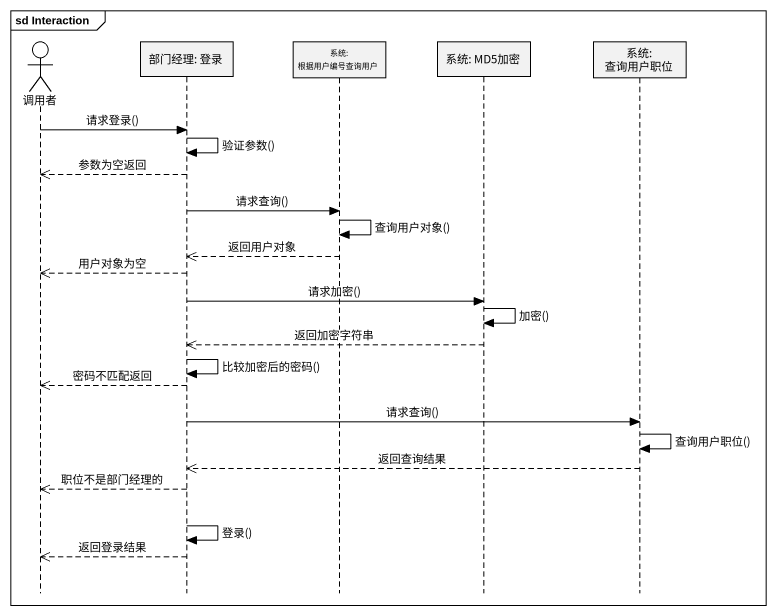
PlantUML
@startuml
mainframe sd Interaction
hide footbox
actor 调用者
participant "部门经理: 登录" as 部门经理_登录
participant "系统: 根据用户编号查询用户" as 系统_根据用户编号查询用户
participant "系统: MD5加密" as 系统_MD5加密
participant "系统: 查询用户职位" as 系统_查询用户职位

调用者 -> 部门经理_登录 : 请求登录()
部门经理_登录 -> 部门经理_登录 : 验证参数()
部门经理_登录 -->> 调用者 : 参数为空返回
部门经理_登录 -> 系统_根据用户编号查询用户 : 请求查询()
系统_根据用户编号查询用户 -> 系统_根据用户编号查询用户 : 查询用户对象()
系统_根据用户编号查询用户 -->> 部门经理_登录 : 返回用户对象
部门经理_登录 -->> 调用者 : 用户对象为空
部门经理_登录 -> 系统_MD5加密 : 请求加密()
系统_MD5加密 -> 系统_MD5加密 : 加密()
系统_MD5加密 -->> 部门经理_登录 : 返回加密字符串
部门经理_登录 -> 部门经理_登录 : 比较加密后的密码()
部门经理_登录 -->> 调用者 : 密码不匹配返回
部门经理_登录 -> 系统_查询用户职位 : 请求查询()
系统_查询用户职位 -> 系统_查询用户职位 : 查询用户职位()
系统_查询用户职位 -->> 部门经理_登录 : 返回查询结果
部门经理_登录 -->> 调用者 : 职位不是部门经理的
部门经理_登录 -> 部门经理_登录 : 登录()
部门经理_登录 -->> 调用者 : 返回登录结果
@enduml
